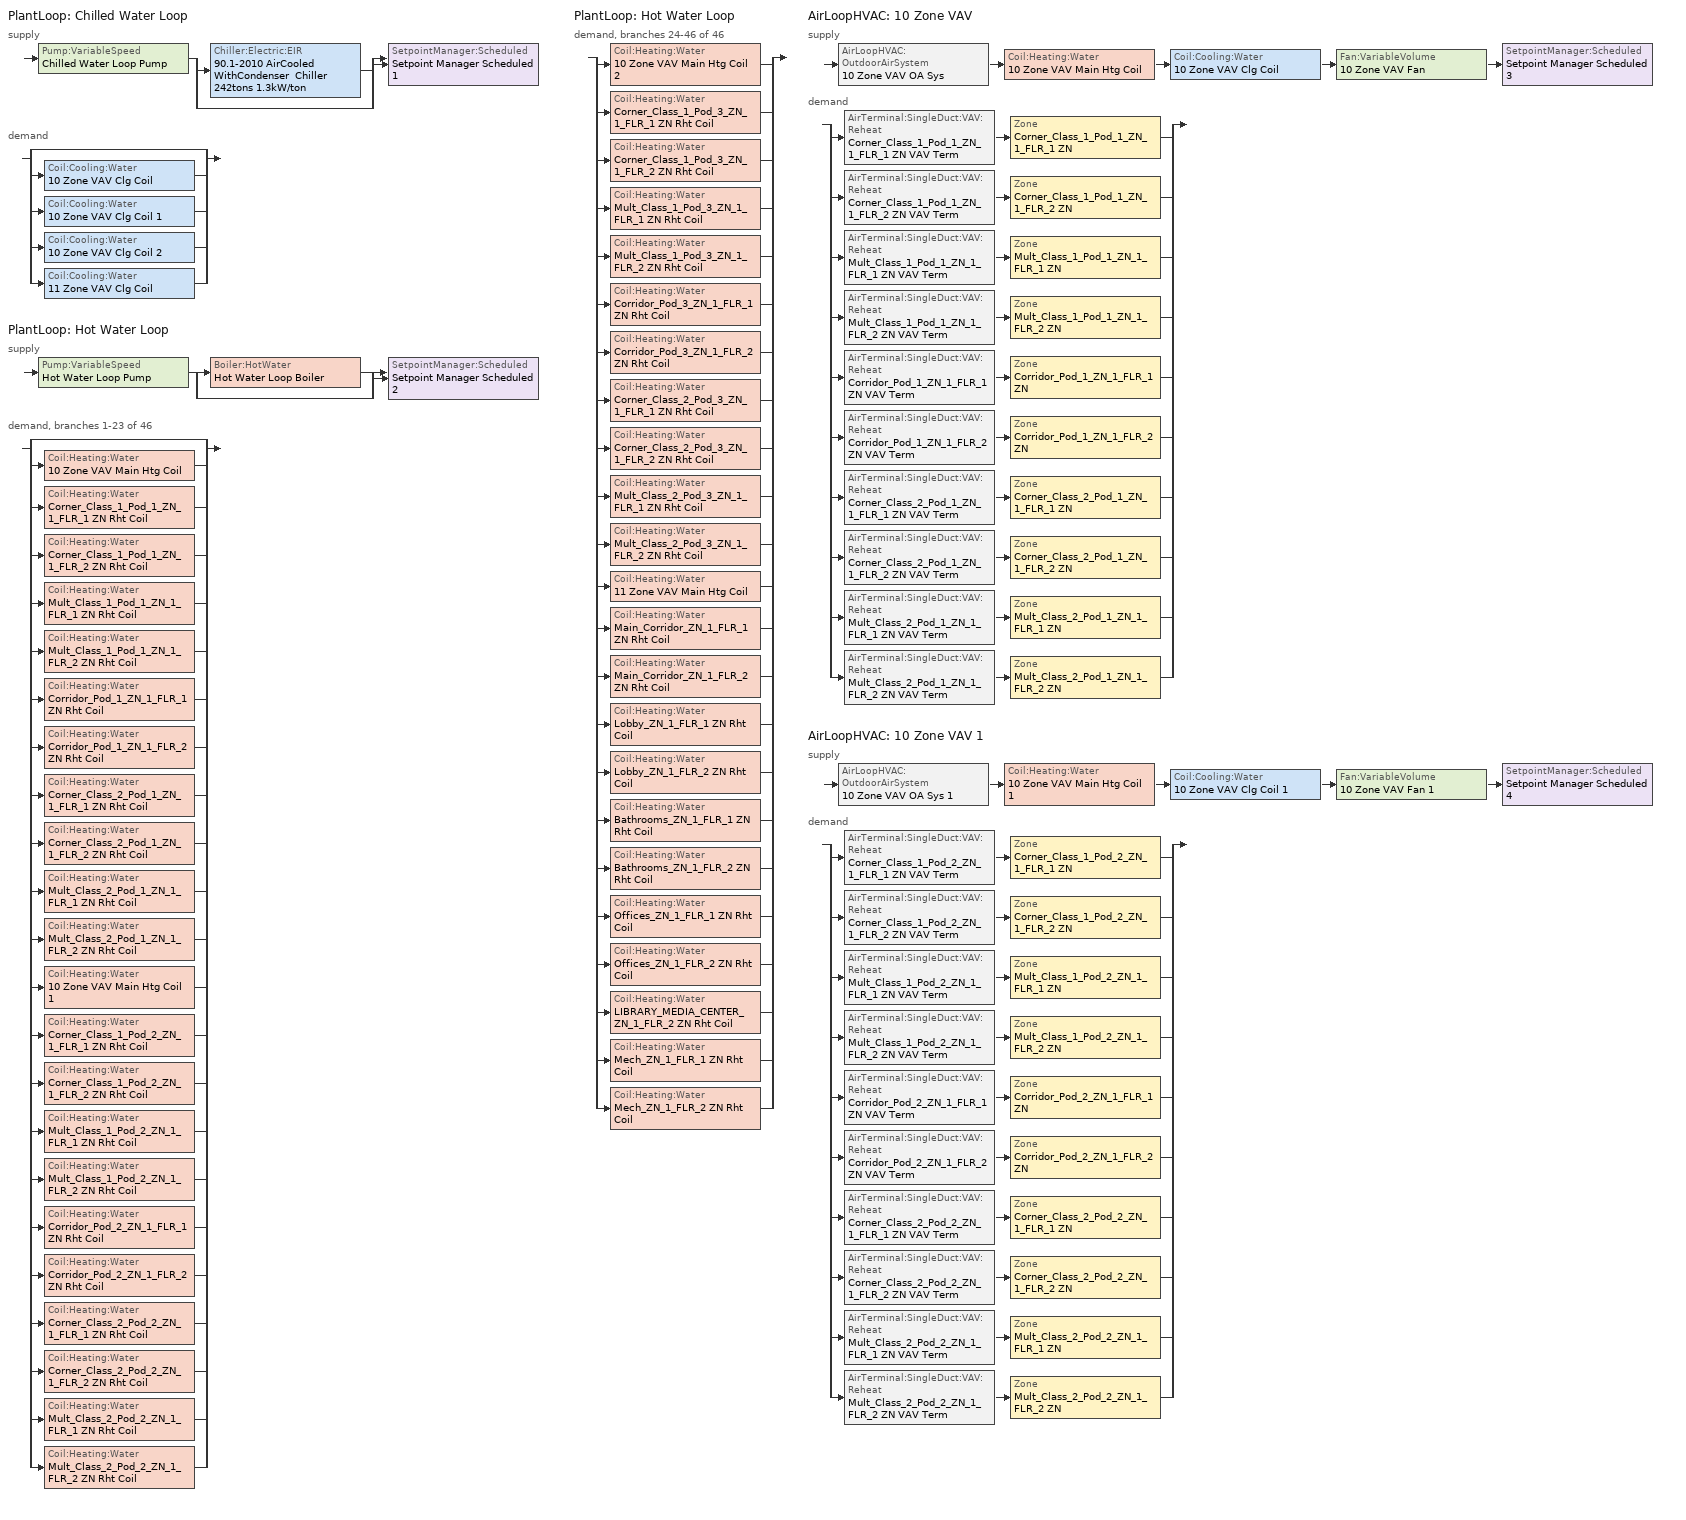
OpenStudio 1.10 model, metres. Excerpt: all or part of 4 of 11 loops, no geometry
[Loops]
PlantLoop 'Chilled Water Loop'
 supply: Pump:VariableSpeed 'Chilled Water Loop Pump' > split
  | Chiller:Electric:EIR '90.1-2010 AirCooled WithCondenser  Chiller 242tons 1.3kW/ton'
  | bypass
  join > SetpointManager:Scheduled 'Setpoint Manager Scheduled 1'
 demand: split
  | bypass
  | Coil:Cooling:Water '10 Zone VAV Clg Coil'
  | Coil:Cooling:Water '10 Zone VAV Clg Coil 1'
  | Coil:Cooling:Water '10 Zone VAV Clg Coil 2'
  | Coil:Cooling:Water '11 Zone VAV Clg Coil'
PlantLoop 'Hot Water Loop'
 supply: Pump:VariableSpeed 'Hot Water Loop Pump' > split
  | Boiler:HotWater 'Hot Water Loop Boiler'
  | bypass
  join > SetpointManager:Scheduled 'Setpoint Manager Scheduled 2'
 demand, branches 1-23 of 46: split
  | bypass
  | Coil:Heating:Water '10 Zone VAV Main Htg Coil'
  | Coil:Heating:Water 'Corner_Class_1_Pod_1_ZN_1_FLR_1 ZN Rht Coil'
  | Coil:Heating:Water 'Corner_Class_1_Pod_1_ZN_1_FLR_2 ZN Rht Coil'
  | Coil:Heating:Water 'Mult_Class_1_Pod_1_ZN_1_FLR_1 ZN Rht Coil'
  | Coil:Heating:Water 'Mult_Class_1_Pod_1_ZN_1_FLR_2 ZN Rht Coil'
  | Coil:Heating:Water 'Corridor_Pod_1_ZN_1_FLR_1 ZN Rht Coil'
  | Coil:Heating:Water 'Corridor_Pod_1_ZN_1_FLR_2 ZN Rht Coil'
  | Coil:Heating:Water 'Corner_Class_2_Pod_1_ZN_1_FLR_1 ZN Rht Coil'
  | Coil:Heating:Water 'Corner_Class_2_Pod_1_ZN_1_FLR_2 ZN Rht Coil'
  | Coil:Heating:Water 'Mult_Class_2_Pod_1_ZN_1_FLR_1 ZN Rht Coil'
  | Coil:Heating:Water 'Mult_Class_2_Pod_1_ZN_1_FLR_2 ZN Rht Coil'
  | Coil:Heating:Water '10 Zone VAV Main Htg Coil 1'
  | Coil:Heating:Water 'Corner_Class_1_Pod_2_ZN_1_FLR_1 ZN Rht Coil'
  | Coil:Heating:Water 'Corner_Class_1_Pod_2_ZN_1_FLR_2 ZN Rht Coil'
  | Coil:Heating:Water 'Mult_Class_1_Pod_2_ZN_1_FLR_1 ZN Rht Coil'
  | Coil:Heating:Water 'Mult_Class_1_Pod_2_ZN_1_FLR_2 ZN Rht Coil'
  | Coil:Heating:Water 'Corridor_Pod_2_ZN_1_FLR_1 ZN Rht Coil'
  | Coil:Heating:Water 'Corridor_Pod_2_ZN_1_FLR_2 ZN Rht Coil'
  | Coil:Heating:Water 'Corner_Class_2_Pod_2_ZN_1_FLR_1 ZN Rht Coil'
  | Coil:Heating:Water 'Corner_Class_2_Pod_2_ZN_1_FLR_2 ZN Rht Coil'
  | Coil:Heating:Water 'Mult_Class_2_Pod_2_ZN_1_FLR_1 ZN Rht Coil'
  | Coil:Heating:Water 'Mult_Class_2_Pod_2_ZN_1_FLR_2 ZN Rht Coil'
PlantLoop 'Hot Water Loop'
 demand, branches 24-46 of 46: split
  | Coil:Heating:Water '10 Zone VAV Main Htg Coil 2'
  | Coil:Heating:Water 'Corner_Class_1_Pod_3_ZN_1_FLR_1 ZN Rht Coil'
  | Coil:Heating:Water 'Corner_Class_1_Pod_3_ZN_1_FLR_2 ZN Rht Coil'
  | Coil:Heating:Water 'Mult_Class_1_Pod_3_ZN_1_FLR_1 ZN Rht Coil'
  | Coil:Heating:Water 'Mult_Class_1_Pod_3_ZN_1_FLR_2 ZN Rht Coil'
  | Coil:Heating:Water 'Corridor_Pod_3_ZN_1_FLR_1 ZN Rht Coil'
  | Coil:Heating:Water 'Corridor_Pod_3_ZN_1_FLR_2 ZN Rht Coil'
  | Coil:Heating:Water 'Corner_Class_2_Pod_3_ZN_1_FLR_1 ZN Rht Coil'
  | Coil:Heating:Water 'Corner_Class_2_Pod_3_ZN_1_FLR_2 ZN Rht Coil'
  | Coil:Heating:Water 'Mult_Class_2_Pod_3_ZN_1_FLR_1 ZN Rht Coil'
  | Coil:Heating:Water 'Mult_Class_2_Pod_3_ZN_1_FLR_2 ZN Rht Coil'
  | Coil:Heating:Water '11 Zone VAV Main Htg Coil'
  | Coil:Heating:Water 'Main_Corridor_ZN_1_FLR_1 ZN Rht Coil'
  | Coil:Heating:Water 'Main_Corridor_ZN_1_FLR_2 ZN Rht Coil'
  | Coil:Heating:Water 'Lobby_ZN_1_FLR_1 ZN Rht Coil'
  | Coil:Heating:Water 'Lobby_ZN_1_FLR_2 ZN Rht Coil'
  | Coil:Heating:Water 'Bathrooms_ZN_1_FLR_1 ZN Rht Coil'
  | Coil:Heating:Water 'Bathrooms_ZN_1_FLR_2 ZN Rht Coil'
  | Coil:Heating:Water 'Offices_ZN_1_FLR_1 ZN Rht Coil'
  | Coil:Heating:Water 'Offices_ZN_1_FLR_2 ZN Rht Coil'
  | Coil:Heating:Water 'LIBRARY_MEDIA_CENTER_ZN_1_FLR_2 ZN Rht Coil'
  | Coil:Heating:Water 'Mech_ZN_1_FLR_1 ZN Rht Coil'
  | Coil:Heating:Water 'Mech_ZN_1_FLR_2 ZN Rht Coil'
AirLoopHVAC '10 Zone VAV'
 supply: AirLoopHVAC:OutdoorAirSystem '10 Zone VAV OA Sys' > Coil:Heating:Water '10 Zone VAV Main Htg Coil' > Coil:Cooling:Water '10 Zone VAV Clg Coil' > Fan:VariableVolume '10 Zone VAV Fan' > SetpointManager:Scheduled 'Setpoint Manager Scheduled 3'
 demand: split
  | AirTerminal:SingleDuct:VAV:Reheat 'Corner_Class_1_Pod_1_ZN_1_FLR_1 ZN VAV Term' > Zone 'Corner_Class_1_Pod_1_ZN_1_FLR_1 ZN'
  | AirTerminal:SingleDuct:VAV:Reheat 'Corner_Class_1_Pod_1_ZN_1_FLR_2 ZN VAV Term' > Zone 'Corner_Class_1_Pod_1_ZN_1_FLR_2 ZN'
  | AirTerminal:SingleDuct:VAV:Reheat 'Mult_Class_1_Pod_1_ZN_1_FLR_1 ZN VAV Term' > Zone 'Mult_Class_1_Pod_1_ZN_1_FLR_1 ZN'
  | AirTerminal:SingleDuct:VAV:Reheat 'Mult_Class_1_Pod_1_ZN_1_FLR_2 ZN VAV Term' > Zone 'Mult_Class_1_Pod_1_ZN_1_FLR_2 ZN'
  | AirTerminal:SingleDuct:VAV:Reheat 'Corridor_Pod_1_ZN_1_FLR_1 ZN VAV Term' > Zone 'Corridor_Pod_1_ZN_1_FLR_1 ZN'
  | AirTerminal:SingleDuct:VAV:Reheat 'Corridor_Pod_1_ZN_1_FLR_2 ZN VAV Term' > Zone 'Corridor_Pod_1_ZN_1_FLR_2 ZN'
  | AirTerminal:SingleDuct:VAV:Reheat 'Corner_Class_2_Pod_1_ZN_1_FLR_1 ZN VAV Term' > Zone 'Corner_Class_2_Pod_1_ZN_1_FLR_1 ZN'
  | AirTerminal:SingleDuct:VAV:Reheat 'Corner_Class_2_Pod_1_ZN_1_FLR_2 ZN VAV Term' > Zone 'Corner_Class_2_Pod_1_ZN_1_FLR_2 ZN'
  | AirTerminal:SingleDuct:VAV:Reheat 'Mult_Class_2_Pod_1_ZN_1_FLR_1 ZN VAV Term' > Zone 'Mult_Class_2_Pod_1_ZN_1_FLR_1 ZN'
  | AirTerminal:SingleDuct:VAV:Reheat 'Mult_Class_2_Pod_1_ZN_1_FLR_2 ZN VAV Term' > Zone 'Mult_Class_2_Pod_1_ZN_1_FLR_2 ZN'
AirLoopHVAC '10 Zone VAV 1'
 supply: AirLoopHVAC:OutdoorAirSystem '10 Zone VAV OA Sys 1' > Coil:Heating:Water '10 Zone VAV Main Htg Coil 1' > Coil:Cooling:Water '10 Zone VAV Clg Coil 1' > Fan:VariableVolume '10 Zone VAV Fan 1' > SetpointManager:Scheduled 'Setpoint Manager Scheduled 4'
 demand: split
  | AirTerminal:SingleDuct:VAV:Reheat 'Corner_Class_1_Pod_2_ZN_1_FLR_1 ZN VAV Term' > Zone 'Corner_Class_1_Pod_2_ZN_1_FLR_1 ZN'
  | AirTerminal:SingleDuct:VAV:Reheat 'Corner_Class_1_Pod_2_ZN_1_FLR_2 ZN VAV Term' > Zone 'Corner_Class_1_Pod_2_ZN_1_FLR_2 ZN'
  | AirTerminal:SingleDuct:VAV:Reheat 'Mult_Class_1_Pod_2_ZN_1_FLR_1 ZN VAV Term' > Zone 'Mult_Class_1_Pod_2_ZN_1_FLR_1 ZN'
  | AirTerminal:SingleDuct:VAV:Reheat 'Mult_Class_1_Pod_2_ZN_1_FLR_2 ZN VAV Term' > Zone 'Mult_Class_1_Pod_2_ZN_1_FLR_2 ZN'
  | AirTerminal:SingleDuct:VAV:Reheat 'Corridor_Pod_2_ZN_1_FLR_1 ZN VAV Term' > Zone 'Corridor_Pod_2_ZN_1_FLR_1 ZN'
  | AirTerminal:SingleDuct:VAV:Reheat 'Corridor_Pod_2_ZN_1_FLR_2 ZN VAV Term' > Zone 'Corridor_Pod_2_ZN_1_FLR_2 ZN'
  | AirTerminal:SingleDuct:VAV:Reheat 'Corner_Class_2_Pod_2_ZN_1_FLR_1 ZN VAV Term' > Zone 'Corner_Class_2_Pod_2_ZN_1_FLR_1 ZN'
  | AirTerminal:SingleDuct:VAV:Reheat 'Corner_Class_2_Pod_2_ZN_1_FLR_2 ZN VAV Term' > Zone 'Corner_Class_2_Pod_2_ZN_1_FLR_2 ZN'
  | AirTerminal:SingleDuct:VAV:Reheat 'Mult_Class_2_Pod_2_ZN_1_FLR_1 ZN VAV Term' > Zone 'Mult_Class_2_Pod_2_ZN_1_FLR_1 ZN'
  | AirTerminal:SingleDuct:VAV:Reheat 'Mult_Class_2_Pod_2_ZN_1_FLR_2 ZN VAV Term' > Zone 'Mult_Class_2_Pod_2_ZN_1_FLR_2 ZN'
[Sizing:Zone] Zone Cooling Design Supply Air Temperature Input Method=SupplyAirTemperature; Zone Cooling Design Supply Air Temperature {C}=14; Zone Cooling Design Supply Air Temperature Difference {deltaC}=11.11; Zone Heating Design Supply Air Temperature Input Method=SupplyAirTemperature; Zone Heating Design Supply Air Temperature {C}=40; Zone Heating Design Supply Air Temperature Difference {deltaC}=11.11; Zone Cooling Design Supply Air Humidity Ratio {kg-H2O/kg-air}=0.0085; Zone Heating Design Supply Air Humidity Ratio {kg-H2O/kg-air}=0.008; Cooling Design Air Flow Method=DesignDay; Heating Design Air Flow Method=DesignDay; Account for Dedicated Outdoor Air System=No; Dedicated Outdoor Air System Control Strategy=NeutralSupplyAir; Dedicated Outdoor Air Low Setpoint Temperature for Design {C}=Autosize; Dedicated Outdoor Air High Setpoint Temperature for Design {C}=Autosize
Mult_Class_2_Pod_2_ZN_1_FLR_2 ZN; Corridor_Pod_1_ZN_1_FLR_1 ZN; Corner_Class_2_Pod_1_ZN_1_FLR_1 ZN; Mult_Class_2_Pod_1_ZN_1_FLR_2 ZN; Corner_Class_1_Pod_1_ZN_1_FLR_1 ZN; Corner_Class_2_Pod_1_ZN_1_FLR_2 ZN; Corner_Class_1_Pod_2_ZN_1_FLR_2 ZN; Mult_Class_1_Pod_1_ZN_1_FLR_2 ZN; Corner_Class_2_Pod_2_ZN_1_FLR_2 ZN; Mult_Class_2_Pod_2_ZN_1_FLR_1 ZN; Corridor_Pod_1_ZN_1_FLR_2 ZN; Corridor_Pod_2_ZN_1_FLR_1 ZN; Mult_Class_1_Pod_1_ZN_1_FLR_1 ZN; Mult_Class_1_Pod_2_ZN_1_FLR_2 ZN; Corridor_Pod_2_ZN_1_FLR_2 ZN; Mult_Class_1_Pod_2_ZN_1_FLR_1 ZN; Mult_Class_2_Pod_1_ZN_1_FLR_1 ZN; Corner_Class_1_Pod_1_ZN_1_FLR_2 ZN; Corner_Class_1_Pod_2_ZN_1_FLR_1 ZN; Corner_Class_2_Pod_2_ZN_1_FLR_1 ZN
[Zone equipment]
Mult_Class_2_Pod_2_ZN_1_FLR_2 ZN: Mult_Class_2_Pod_2_ZN_1_FLR_2 ZN VAV Term
Corridor_Pod_1_ZN_1_FLR_1 ZN: Corridor_Pod_1_ZN_1_FLR_1 ZN VAV Term
Corner_Class_2_Pod_1_ZN_1_FLR_1 ZN: Corner_Class_2_Pod_1_ZN_1_FLR_1 ZN VAV Term
Mult_Class_2_Pod_1_ZN_1_FLR_2 ZN: Mult_Class_2_Pod_1_ZN_1_FLR_2 ZN VAV Term
Corner_Class_1_Pod_1_ZN_1_FLR_1 ZN: Corner_Class_1_Pod_1_ZN_1_FLR_1 ZN VAV Term
Corner_Class_2_Pod_1_ZN_1_FLR_2 ZN: Corner_Class_2_Pod_1_ZN_1_FLR_2 ZN VAV Term
Corner_Class_1_Pod_2_ZN_1_FLR_2 ZN: Corner_Class_1_Pod_2_ZN_1_FLR_2 ZN VAV Term
Mult_Class_1_Pod_1_ZN_1_FLR_2 ZN: Mult_Class_1_Pod_1_ZN_1_FLR_2 ZN VAV Term
Corner_Class_2_Pod_2_ZN_1_FLR_2 ZN: Corner_Class_2_Pod_2_ZN_1_FLR_2 ZN VAV Term
Mult_Class_2_Pod_2_ZN_1_FLR_1 ZN: Mult_Class_2_Pod_2_ZN_1_FLR_1 ZN VAV Term
Corridor_Pod_1_ZN_1_FLR_2 ZN: Corridor_Pod_1_ZN_1_FLR_2 ZN VAV Term
Corridor_Pod_2_ZN_1_FLR_1 ZN: Corridor_Pod_2_ZN_1_FLR_1 ZN VAV Term
Mult_Class_1_Pod_1_ZN_1_FLR_1 ZN: Mult_Class_1_Pod_1_ZN_1_FLR_1 ZN VAV Term
Mult_Class_1_Pod_2_ZN_1_FLR_2 ZN: Mult_Class_1_Pod_2_ZN_1_FLR_2 ZN VAV Term
Corridor_Pod_2_ZN_1_FLR_2 ZN: Corridor_Pod_2_ZN_1_FLR_2 ZN VAV Term
Mult_Class_1_Pod_2_ZN_1_FLR_1 ZN: Mult_Class_1_Pod_2_ZN_1_FLR_1 ZN VAV Term
Mult_Class_2_Pod_1_ZN_1_FLR_1 ZN: Mult_Class_2_Pod_1_ZN_1_FLR_1 ZN VAV Term
Corner_Class_1_Pod_1_ZN_1_FLR_2 ZN: Corner_Class_1_Pod_1_ZN_1_FLR_2 ZN VAV Term
Corner_Class_1_Pod_2_ZN_1_FLR_1 ZN: Corner_Class_1_Pod_2_ZN_1_FLR_1 ZN VAV Term
Corner_Class_2_Pod_2_ZN_1_FLR_1 ZN: Corner_Class_2_Pod_2_ZN_1_FLR_1 ZN VAV Term
[PlantLoop] Load Distribution Scheme=Optimal
Name | Maximum Loop Flow Rate {m3/s} | Plant Loop Volume {m3} | Fluid Type
Chilled Water Loop | 0.0304147 | 22.811
Hot Water Loop | 0.018821 | 14.1158 | Water
[Sizing:Plant] Sizing Option=NonCoincident; Zone Timesteps in Averaging Window=1; Coincident Sizing Factor Mode=None
Name | Loop Type | Design Loop Exit Temperature {C} | Loop Design Temperature Difference {deltaC}
Chilled Water Loop | Cooling | 6.66667 | 6.66667
Hot Water Loop | Heating | 82.2222 | 11.1111
[SetpointManager:Scheduled] Control Variable=Temperature
Name | Schedule
Setpoint Manager Scheduled 1 | Chilled Water Loop Temp - 44F
Setpoint Manager Scheduled 2 | Hot Water Loop Temp - 180F
Setpoint Manager Scheduled 3 | Supply Air Temp - 55F
Setpoint Manager Scheduled 4 | Supply Air Temp - 55F 1
[Pump:VariableSpeed] Rated Pump Head {Pa}=179344; Motor Efficiency=0.9; Fraction of Motor Inefficiencies to Fluid Stream=0; Coefficient 1 of the Part Load Performance Curve=0; Coefficient 2 of the Part Load Performance Curve=1; Coefficient 3 of the Part Load Performance Curve=0; Coefficient 4 of the Part Load Performance Curve=0; Pump Control Type=Intermittent
Name | Rated Flow Rate {m3/s} | Rated Power Consumption {W}
Chilled Water Loop Pump | 0.0304147 | 7770.22
Hot Water Loop Pump | 0.018821 | 4808.32
[Chiller:Electric:EIR]
90.1-2010 AirCooled WithCondenser  Chiller 242tons 1.3kW/ton: Reference Capacity {W}=851105; Reference COP {W/W}=2.8; Reference Leaving Chilled Water Temperature {C}=6.66667; Reference Entering Condenser Fluid Temperature {C}=35; Reference Chilled Water Flow Rate {m3/s}=0.0304147; Cooling Capacity Function of Temperature Curve=AirCooled_Chiller_2010_PathA_CAPFT; Electric Input to Cooling Output Ratio Function of Temperature Curve=AirCooled_Chiller_2010_PathA_EIRFT; Electric Input to Cooling Output Ratio Function of Part Load Ratio Curve=AirCooled_Chiller_AllCapacities_2004_2010_EIRFPLR 1; Minimum Part Load Ratio=0.15; Maximum Part Load Ratio=1; Optimum Part Load Ratio=0.8; Minimum Unloading Ratio=0.15; Condenser Type=AirCooled; Leaving Chilled Water Lower Temperature Limit {C}=2.22222; Chiller Flow Mode=LeavingSetpointModulated; Design Heat Recovery Water Flow Rate {m3/s}=0; Sizing Factor=1; Basin Heater Capacity {W/K}=0; Basin Heater Setpoint Temperature {C}=10
[Boiler:HotWater]
Hot Water Loop Boiler: Fuel Type=NaturalGas; Nominal Capacity {W}=878504; Nominal Thermal Efficiency=0.78; Design Water Outlet Temperature {C}=82.2222; Design Water Flow Rate {m3/s}=0.018821; Water Outlet Upper Temperature Limit {C}=99; Boiler Flow Mode=LeavingSetpointModulated; Parasitic Electric Load {W}=0; Sizing Factor=1
[AirLoopHVAC]
Name | Availability Schedule | Design Supply Air Flow Rate {m3/s}
10 Zone VAV | HVAC Operation Schedule | 12.5466
10 Zone VAV 1 | HVAC Operation Schedule 1 | 12.4757
[Sizing:System] Type of Load to Size On=Sensible; Minimum System Air Flow Ratio=0.3; Preheat Design Temperature {C}=7; Preheat Design Humidity Ratio {kg-H2O/kg-Air}=0.008; Precool Design Temperature {C}=12.8; Precool Design Humidity Ratio {kg-H2O/kg-Air}=0.008; Central Cooling Design Supply Air Temperature {C}=12.8; Central Heating Design Supply Air Temperature {C}=16.7; Sizing Option=Coincident; 100% Outdoor Air in Cooling=No; 100% Outdoor Air in Heating=No; Central Cooling Design Supply Air Humidity Ratio {kg-H2O/kg-Air}=0.0085; Central Heating Design Supply Air Humidity Ratio {kg-H2O/kg-Air}=0.008; Cooling Design Air Flow Method=DesignDay; Cooling Design Air Flow Rate {m3/s}=0; Heating Design Air Flow Method=DesignDay; Heating Design Air Flow Rate {m3/s}=0; System Outdoor Air Method=VentilationRateProcedure; Zone Maximum Outdoor Air Fraction=1; Cooling Supply Air Flow Rate Per Floor Area {m3/s-m2}=0.00996765; Cooling Fraction of Autosized Cooling Supply Air Flow Rate=1; Cooling Supply Air Flow Rate Per Unit Cooling Capacity {m3/s-W}=3.94755e-05; Heating Supply Air Flow Rate Per Floor Area {m3/s-m2}=0.00996765; Heating Fraction of Autosized Heating Supply Air Flow Rate=1; Heating Fraction of Autosized Cooling Supply Air Flow Rate=1; Heating Supply Air Flow Rate Per Unit Heating Capacity {m3/s-W}=3.15882e-05; Cooling Design Capacity Method=CoolingDesignCapacity; Cooling Design Capacity {W}=Autosize; Cooling Design Capacity Per Floor Area {W/m2}=234.7; Fraction of Autosized Cooling Design Capacity=1; Heating Design Capacity Method=HeatingDesignCapacity; Heating Design Capacity {W}=Autosize; Heating Design Capacity Per Floor Area {W/m2}=157; Fraction of Autosized Heating Design Capacity=1; Central Cooling Capacity Control Method=OnOff
Name | Design Outdoor Air Flow Rate {m3/s}
10 Zone VAV | 12.5466
10 Zone VAV 1 | 12.4757
[Fan:VariableVolume] Availability Schedule=Always On Discrete; Fan Efficiency=0.61165; Pressure Rise {Pa}=1389.92; Fan Power Minimum Flow Rate Input Method=FixedFlowRate; Fan Power Minimum Flow Fraction=0; Fan Power Minimum Air Flow Rate {m3/s}=0; Motor Efficiency=0.941; Motor In Airstream Fraction=1; Fan Power Coefficient 1=0.0407599; Fan Power Coefficient 2=0.088045; Fan Power Coefficient 3=-0.0729261; Fan Power Coefficient 4=0.94374; Fan Power Coefficient 5=0
Name | Maximum Flow Rate {m3/s}
10 Zone VAV Fan | 12.5466
10 Zone VAV Fan 1 | 12.4757
[Coil:Cooling:Water] Availability Schedule=Always On Discrete; Design Inlet Water Temperature {C}=6.66667; Design Outlet Air Temperature {C}=12.8; Design Outlet Air Humidity Ratio {kg-H2O/kg-air}=0.0085
Name | Design Water Flow Rate {m3/s} | Design Air Flow Rate {m3/s} | Design Inlet Air Temperature {C} | Design Inlet Air Humidity Ratio {kg-H2O/kg-air}
10 Zone VAV Clg Coil | 0.00723564 | 12.5466 | 27.7612 | 0.00857178
10 Zone VAV Clg Coil 1 | 0.00720403 | 12.4757 | 27.7829 | 0.00857088
10 Zone VAV Clg Coil 2 | 0.00724175 | 12.5602 | 27.7571 | 0.00857195
11 Zone VAV Clg Coil | 0.00873327 | 16.5955 | 26.4165 | 0.00857982
[Controller:WaterCoil] Minimum Actuated Flow {m3/s}=0
Name | Water Coil | Action | Controller Convergence Tolerance {deltaC} | Maximum Actuated Flow {m3/s}
Controller Water Coil 1 | 10 Zone VAV Clg Coil | Reverse | 6.58118e-05 | 0.00723564
Controller Water Coil 2 | 10 Zone VAV Main Htg Coil | Normal | 0.00025595 | 0.00186048
Controller Water Coil 3 | Corner_Class_1_Pod_1_ZN_1_FLR_1 ZN Rht Coil | Normal
Controller Water Coil 4 | Corner_Class_1_Pod_1_ZN_1_FLR_2 ZN Rht Coil | Normal
Controller Water Coil 5 | Mult_Class_1_Pod_1_ZN_1_FLR_1 ZN Rht Coil | Normal
Controller Water Coil 6 | Mult_Class_1_Pod_1_ZN_1_FLR_2 ZN Rht Coil | Normal
Controller Water Coil 7 | Corridor_Pod_1_ZN_1_FLR_1 ZN Rht Coil | Normal
Controller Water Coil 8 | Corridor_Pod_1_ZN_1_FLR_2 ZN Rht Coil | Normal
Controller Water Coil 9 | Corner_Class_2_Pod_1_ZN_1_FLR_1 ZN Rht Coil | Normal
Controller Water Coil 10 | Corner_Class_2_Pod_1_ZN_1_FLR_2 ZN Rht Coil | Normal
Controller Water Coil 11 | Mult_Class_2_Pod_1_ZN_1_FLR_1 ZN Rht Coil | Normal
Controller Water Coil 12 | Mult_Class_2_Pod_1_ZN_1_FLR_2 ZN Rht Coil | Normal
Controller Water Coil 13 | 10 Zone VAV Clg Coil 1 | Reverse | 6.61006e-05 | 0.00720403
Controller Water Coil 14 | 10 Zone VAV Main Htg Coil 1 | Normal | 0.000257404 | 0.00184997
Controller Water Coil 15 | Corner_Class_1_Pod_2_ZN_1_FLR_1 ZN Rht Coil | Normal
Controller Water Coil 16 | Corner_Class_1_Pod_2_ZN_1_FLR_2 ZN Rht Coil | Normal
Controller Water Coil 17 | Mult_Class_1_Pod_2_ZN_1_FLR_1 ZN Rht Coil | Normal
Controller Water Coil 18 | Mult_Class_1_Pod_2_ZN_1_FLR_2 ZN Rht Coil | Normal
Controller Water Coil 19 | Corridor_Pod_2_ZN_1_FLR_1 ZN Rht Coil | Normal
Controller Water Coil 20 | Corridor_Pod_2_ZN_1_FLR_2 ZN Rht Coil | Normal
Controller Water Coil 21 | Corner_Class_2_Pod_2_ZN_1_FLR_1 ZN Rht Coil | Normal
Controller Water Coil 22 | Corner_Class_2_Pod_2_ZN_1_FLR_2 ZN Rht Coil | Normal
Controller Water Coil 23 | Mult_Class_2_Pod_2_ZN_1_FLR_1 ZN Rht Coil | Normal
Controller Water Coil 24 | Mult_Class_2_Pod_2_ZN_1_FLR_2 ZN Rht Coil | Normal
Controller Water Coil 25 | 10 Zone VAV Clg Coil 2 | Reverse | 6.57563e-05 | 0.00724175
Controller Water Coil 26 | 10 Zone VAV Main Htg Coil 2 | Normal | 0.000255672 | 0.00186251
Controller Water Coil 27 | Corner_Class_1_Pod_3_ZN_1_FLR_1 ZN Rht Coil | Normal
Controller Water Coil 28 | Corner_Class_1_Pod_3_ZN_1_FLR_2 ZN Rht Coil | Normal
Controller Water Coil 29 | Mult_Class_1_Pod_3_ZN_1_FLR_1 ZN Rht Coil | Normal
Controller Water Coil 30 | Mult_Class_1_Pod_3_ZN_1_FLR_2 ZN Rht Coil | Normal
Controller Water Coil 31 | Corridor_Pod_3_ZN_1_FLR_1 ZN Rht Coil | Normal
Controller Water Coil 32 | Corridor_Pod_3_ZN_1_FLR_2 ZN Rht Coil | Normal
Controller Water Coil 33 | Corner_Class_2_Pod_3_ZN_1_FLR_1 ZN Rht Coil | Normal
Controller Water Coil 34 | Corner_Class_2_Pod_3_ZN_1_FLR_2 ZN Rht Coil | Normal
Controller Water Coil 35 | Mult_Class_2_Pod_3_ZN_1_FLR_1 ZN Rht Coil | Normal
Controller Water Coil 36 | Mult_Class_2_Pod_3_ZN_1_FLR_2 ZN Rht Coil | Normal
Controller Water Coil 37 | 11 Zone VAV Clg Coil | Reverse | 5.4526e-05 | 0.00873327
Controller Water Coil 38 | 11 Zone VAV Main Htg Coil | Normal | 0.000193504 | 0.00246088
Controller Water Coil 39 | Main_Corridor_ZN_1_FLR_1 ZN Rht Coil | Normal
Controller Water Coil 40 | Main_Corridor_ZN_1_FLR_2 ZN Rht Coil | Normal
Controller Water Coil 41 | Lobby_ZN_1_FLR_1 ZN Rht Coil | Normal
Controller Water Coil 42 | Lobby_ZN_1_FLR_2 ZN Rht Coil | Normal
Controller Water Coil 43 | Bathrooms_ZN_1_FLR_1 ZN Rht Coil | Normal
Controller Water Coil 44 | Bathrooms_ZN_1_FLR_2 ZN Rht Coil | Normal
Controller Water Coil 45 | Offices_ZN_1_FLR_1 ZN Rht Coil | Normal
Controller Water Coil 46 | Offices_ZN_1_FLR_2 ZN Rht Coil | Normal
Controller Water Coil 47 | LIBRARY_MEDIA_CENTER_ZN_1_FLR_2 ZN Rht Coil | Normal
Controller Water Coil 48 | Mech_ZN_1_FLR_1 ZN Rht Coil | Normal
Controller Water Coil 49 | Mech_ZN_1_FLR_2 ZN Rht Coil | Normal
[Coil:Heating:Water] Availability Schedule=Always On Discrete; Rated Inlet Water Temperature {C}=82.2222; Rated Outlet Water Temperature {C}=71.1111
Name | U-Factor Times Area Value {W/K} | Maximum Water Flow Rate {m3/s} | Rated Capacity {W} | Rated Inlet Air Temperature {C} | Rated Outlet Air Temperature {C}
10 Zone VAV Main Htg Coil | 1260.3 | 0.00186048 | 86503.6 | 7 | 12.7778
Corner_Class_1_Pod_1_ZN_1_FLR_1 ZN Rht Coil | 82.0398 | 8.33635e-05 | 3876.01 | 12.7778 | 40
Corner_Class_1_Pod_1_ZN_1_FLR_2 ZN Rht Coil | 133.081 | 0.000131923 | 6133.79 | 12.7778 | 40
Mult_Class_1_Pod_1_ZN_1_FLR_1 ZN Rht Coil | 210.88 | 0.000222994 | 10368.1 | 12.7778 | 40
Mult_Class_1_Pod_1_ZN_1_FLR_2 ZN Rht Coil | 432.626 | 0.000428864 | 19940.1 | 12.7778 | 40
Corridor_Pod_1_ZN_1_FLR_1 ZN Rht Coil | 93.1365 | 9.21404e-05 | 4284.09 | 12.7778 | 40
Corridor_Pod_1_ZN_1_FLR_2 ZN Rht Coil | 380.671 | 0.000375461 | 17457.1 | 12.7778 | 40
Corner_Class_2_Pod_1_ZN_1_FLR_1 ZN Rht Coil | 80.3721 | 8.14226e-05 | 3785.77 | 12.7778 | 40
Corner_Class_2_Pod_1_ZN_1_FLR_2 ZN Rht Coil | 132.53 | 0.000131376 | 6108.37 | 12.7778 | 40
Mult_Class_2_Pod_1_ZN_1_FLR_1 ZN Rht Coil | 200.65 | 0.000211938 | 9854.1 | 12.7778 | 40
Mult_Class_2_Pod_1_ZN_1_FLR_2 ZN Rht Coil | 432.09 | 0.000428332 | 19915.4 | 12.7778 | 40
10 Zone VAV Main Htg Coil 1 | 1253.18 | 0.00184997 | 86015 | 7 | 12.7778
Corner_Class_1_Pod_2_ZN_1_FLR_1 ZN Rht Coil | 81.2643 | 8.25224e-05 | 3836.9 | 12.7778 | 40
Corner_Class_1_Pod_2_ZN_1_FLR_2 ZN Rht Coil | 132.851 | 0.000131694 | 6123.16 | 12.7778 | 40
Mult_Class_1_Pod_2_ZN_1_FLR_1 ZN Rht Coil | 205.694 | 0.000217519 | 10113.6 | 12.7778 | 40
Mult_Class_1_Pod_2_ZN_1_FLR_2 ZN Rht Coil | 433.664 | 0.000429893 | 19988 | 12.7778 | 40
Corridor_Pod_2_ZN_1_FLR_1 ZN Rht Coil | 93.4987 | 9.24983e-05 | 4300.73 | 12.7778 | 40
Corridor_Pod_2_ZN_1_FLR_2 ZN Rht Coil | 383.658 | 0.000378399 | 17593.8 | 12.7778 | 40
Corner_Class_2_Pod_2_ZN_1_FLR_1 ZN Rht Coil | 80.4061 | 8.14536e-05 | 3787.21 | 12.7778 | 40
Corner_Class_2_Pod_2_ZN_1_FLR_2 ZN Rht Coil | 132.614 | 0.00013146 | 6112.25 | 12.7778 | 40
Mult_Class_2_Pod_2_ZN_1_FLR_1 ZN Rht Coil | 200.782 | 0.000212061 | 9859.84 | 12.7778 | 40
Mult_Class_2_Pod_2_ZN_1_FLR_2 ZN Rht Coil | 432.539 | 0.000428778 | 19936.1 | 12.7778 | 40
10 Zone VAV Main Htg Coil 2 | 1261.67 | 0.00186251 | 86597.8 | 7 | 12.7778
Corner_Class_1_Pod_3_ZN_1_FLR_1 ZN Rht Coil | 81.3186 | 8.25726e-05 | 3839.23 | 12.7778 | 40
Corner_Class_1_Pod_3_ZN_1_FLR_2 ZN Rht Coil | 132.925 | 0.000131768 | 6126.6 | 12.7778 | 40
Mult_Class_1_Pod_3_ZN_1_FLR_1 ZN Rht Coil | 205.913 | 0.000217728 | 10123.3 | 12.7778 | 40
Mult_Class_1_Pod_3_ZN_1_FLR_2 ZN Rht Coil | 434.07 | 0.000430295 | 20006.7 | 12.7778 | 40
Corridor_Pod_3_ZN_1_FLR_1 ZN Rht Coil | 95.2058 | 9.41844e-05 | 4379.13 | 12.7778 | 40
Corridor_Pod_3_ZN_1_FLR_2 ZN Rht Coil | 385.399 | 0.000380111 | 17673.4 | 12.7778 | 40
Corner_Class_2_Pod_3_ZN_1_FLR_1 ZN Rht Coil | 81.1998 | 8.23091e-05 | 3826.98 | 12.7778 | 40
Corner_Class_2_Pod_3_ZN_1_FLR_2 ZN Rht Coil | 132.882 | 0.000131725 | 6124.57 | 12.7778 | 40
Mult_Class_2_Pod_3_ZN_1_FLR_1 ZN Rht Coil | 208.031 | 0.000219411 | 10201.6 | 12.7778 | 40
Mult_Class_2_Pod_3_ZN_1_FLR_2 ZN Rht Coil | 436.027 | 0.000432235 | 20096.9 | 12.7778 | 40
11 Zone VAV Main Htg Coil | 1667.01 | 0.00246088 | 114419 | 7 | 12.7778
Main_Corridor_ZN_1_FLR_1 ZN Rht Coil | 407.837 | 0.000402894 | 18732.7 | 12.7778 | 40
Main_Corridor_ZN_1_FLR_2 ZN Rht Coil | 1523.27 | 0.00149944 | 69716.9 | 12.7778 | 40
Lobby_ZN_1_FLR_1 ZN Rht Coil | 70.9611 | 7.03405e-05 | 3270.5 | 12.7778 | 40
Lobby_ZN_1_FLR_2 ZN Rht Coil | 166.725 | 0.000165276 | 7684.53 | 12.7778 | 40
Bathrooms_ZN_1_FLR_1 ZN Rht Coil | 165.114 | 0.000162838 | 7571.21 | 12.7778 | 40
Bathrooms_ZN_1_FLR_2 ZN Rht Coil | 364.431 | 0.000359258 | 16703.8 | 12.7778 | 40
Offices_ZN_1_FLR_1 ZN Rht Coil | 196.69 | 0.000204655 | 9515.5 | 12.7778 | 40
Offices_ZN_1_FLR_2 ZN Rht Coil | 430.772 | 0.000427009 | 19853.9 | 12.7778 | 40
LIBRARY_MEDIA_CENTER_ZN_1_FLR_2 ZN Rht Coil | 547.755 | 0.00056461 | 26251.7 | 12.7778 | 40
Mech_ZN_1_FLR_1 ZN Rht Coil | 35.5602 | 3.88659e-05 | 1807.08 | 12.7778 | 40
Mech_ZN_1_FLR_2 ZN Rht Coil | 319.942 | 0.000315568 | 14672.4 | 12.7778 | 40
[Controller:OutdoorAir] Economizer Control Type=NoEconomizer; Economizer Control Action Type=ModulateFlow; Economizer Maximum Limit Dry-Bulb Temperature {C}=28; Economizer Maximum Limit Enthalpy {J/kg}=64000; Economizer Minimum Limit Dry-Bulb Temperature {C}=-100; Lockout Type=NoLockout; Minimum Limit Type=FixedMinimum; High Humidity Control=No; Heat Recovery Bypass Control Type=BypassWhenOAFlowGreaterThanMinimum
Name | Minimum Outdoor Air Flow Rate {m3/s} | Maximum Outdoor Air Flow Rate {m3/s} | Minimum Outdoor Air Schedule | Controller Mechanical Ventilation
Controller Outdoor Air 1 | 12.5466 | 12.5466 | Motorized OA Damper Schedule | Controller Mechanical Ventilation 1
Controller Outdoor Air 2 | 12.4757 | 12.4757 | Motorized OA Damper Schedule 1 | Controller Mechanical Ventilation 2
[Controller:MechanicalVentilation] Availability Schedule=Always On Discrete; System Outdoor Air Method=ZoneSum
Controller Mechanical Ventilation 1; Controller Mechanical Ventilation 2
[AirLoopHVAC:OutdoorAirSystem]
Name | Controller
10 Zone VAV OA Sys | Controller Outdoor Air 1
10 Zone VAV OA Sys 1 | Controller Outdoor Air 2
[AirTerminal:SingleDuct:VAV:Reheat] Availability Schedule=Always On Discrete; Zone Minimum Air Flow Input Method=Constant; Constant Minimum Air Flow Fraction=0.3; Fixed Minimum Air Flow Rate {m3/s}=0; Minimum Hot Water or Steam Flow Rate {m3/s}=0; Convergence Tolerance=0.001; Damper Heating Action=Normal; Maximum Reheat Air Temperature {C}=35; Control For Outdoor Air=No
Name | Maximum Air Flow Rate {m3/s} | Reheat Coil | Maximum Hot Water or Steam Flow Rate {m3/s} | Maximum Flow per Zone Floor Area During Reheat {m3/s-m2} | Maximum Flow Fraction During Reheat
Corner_Class_1_Pod_1_ZN_1_FLR_1 ZN VAV Term | 0.568187 | Corner_Class_1_Pod_1_ZN_1_FLR_1 ZN Rht Coil | 8.33635e-05 | 0.002032 | 0.354052
Corner_Class_1_Pod_1_ZN_1_FLR_2 ZN VAV Term | 0.724506 | Corner_Class_1_Pod_1_ZN_1_FLR_2 ZN Rht Coil | 0.000131923 | 0.00219547 | 0.3
Mult_Class_1_Pod_1_ZN_1_FLR_1 ZN VAV Term | 1.88332 | Mult_Class_1_Pod_1_ZN_1_FLR_1 ZN Rht Coil | 0.000222994 | 0.002032 | 0.514656
Mult_Class_1_Pod_1_ZN_1_FLR_2 ZN VAV Term | 2.51229 | Mult_Class_1_Pod_1_ZN_1_FLR_2 ZN Rht Coil | 0.000428864 | 0.002032 | 0.385809
Corridor_Pod_1_ZN_1_FLR_1 ZN VAV Term | 0.500367 | Corridor_Pod_1_ZN_1_FLR_1 ZN Rht Coil | 9.21404e-05 | 0.00156365 | 1
Corridor_Pod_1_ZN_1_FLR_2 ZN VAV Term | 0.899461 | Corridor_Pod_1_ZN_1_FLR_2 ZN Rht Coil | 0.000375461 | 0.002032 | 0.722922
Corner_Class_2_Pod_1_ZN_1_FLR_1 ZN VAV Term | 0.547475 | Corner_Class_2_Pod_1_ZN_1_FLR_1 ZN Rht Coil | 8.14226e-05 | 0.002032 | 0.367447
Corner_Class_2_Pod_1_ZN_1_FLR_2 ZN VAV Term | 0.708309 | Corner_Class_2_Pod_1_ZN_1_FLR_2 ZN Rht Coil | 0.000131376 | 0.00214639 | 0.3
Mult_Class_2_Pod_1_ZN_1_FLR_1 ZN VAV Term | 1.77723 | Mult_Class_2_Pod_1_ZN_1_FLR_1 ZN Rht Coil | 0.000211938 | 0.002032 | 0.54538
Mult_Class_2_Pod_1_ZN_1_FLR_2 ZN VAV Term | 2.43111 | Mult_Class_2_Pod_1_ZN_1_FLR_2 ZN Rht Coil | 0.000428332 | 0.002032 | 0.398692
Corner_Class_1_Pod_2_ZN_1_FLR_1 ZN VAV Term | 0.560817 | Corner_Class_1_Pod_2_ZN_1_FLR_1 ZN Rht Coil | 8.25224e-05 | 0.002032 | 0.358705
Corner_Class_1_Pod_2_ZN_1_FLR_2 ZN VAV Term | 0.721682 | Corner_Class_1_Pod_2_ZN_1_FLR_2 ZN Rht Coil | 0.000131694 | 0.00218691 | 0.3
Mult_Class_1_Pod_2_ZN_1_FLR_1 ZN VAV Term | 1.8376 | Mult_Class_1_Pod_2_ZN_1_FLR_1 ZN Rht Coil | 0.000217519 | 0.002032 | 0.527463
Mult_Class_1_Pod_2_ZN_1_FLR_2 ZN VAV Term | 2.49285 | Mult_Class_1_Pod_2_ZN_1_FLR_2 ZN Rht Coil | 0.000429893 | 0.002032 | 0.388817
Corridor_Pod_2_ZN_1_FLR_1 ZN VAV Term | 0.498652 | Corridor_Pod_2_ZN_1_FLR_1 ZN Rht Coil | 9.24983e-05 | 0.00155829 | 1
Corridor_Pod_2_ZN_1_FLR_2 ZN VAV Term | 0.89983 | Corridor_Pod_2_ZN_1_FLR_2 ZN Rht Coil | 0.000378399 | 0.002032 | 0.722626
Corner_Class_2_Pod_2_ZN_1_FLR_1 ZN VAV Term | 0.547581 | Corner_Class_2_Pod_2_ZN_1_FLR_1 ZN Rht Coil | 8.14536e-05 | 0.002032 | 0.367376
Corner_Class_2_Pod_2_ZN_1_FLR_2 ZN VAV Term | 0.708896 | Corner_Class_2_Pod_2_ZN_1_FLR_2 ZN Rht Coil | 0.00013146 | 0.00214817 | 0.3
Mult_Class_2_Pod_2_ZN_1_FLR_1 ZN VAV Term | 1.77742 | Mult_Class_2_Pod_2_ZN_1_FLR_1 ZN Rht Coil | 0.000212061 | 0.002032 | 0.54532
Mult_Class_2_Pod_2_ZN_1_FLR_2 ZN VAV Term | 2.43426 | Mult_Class_2_Pod_2_ZN_1_FLR_2 ZN Rht Coil | 0.000428778 | 0.002032 | 0.398175
[Schedule:Constant]
Always On Discrete: Value=1
[Schedule:Ruleset]
Name | Default Day Schedule | Summer Design Day Schedule | Winter Design Day Schedule
Chilled Water Loop Temp - 44F | Chilled Water Loop Temp - 44F Default
Hot Water Loop Temp - 180F | Hot Water Loop Temp - 180F Default
HVAC Operation Schedule | HVAC Operation Schedule Weekdays | HVAC Operation Schedule Weekdays 1 | HVAC Operation Schedule Saturday 1
Motorized OA Damper Schedule | Motorized OA Damper Schedule Weekdays | Motorized OA Damper Schedule Weekdays 1 | Motorized OA Damper Schedule Saturday 1
Supply Air Temp - 55F | Supply Air Temp - 55F Default
HVAC Operation Schedule 1 | HVAC Operation Schedule Weekdays 2 | HVAC Operation Schedule Weekdays 3 | HVAC Operation Schedule Saturday 3
Motorized OA Damper Schedule 1 | Motorized OA Damper Schedule Weekdays 2 | Motorized OA Damper Schedule Weekdays 3 | Motorized OA Damper Schedule Saturday 3
Supply Air Temp - 55F 1 | Supply Air Temp - 55F Default 1
[Schedule:Day]
Chilled Water Loop Temp - 44F Default: 24, 0, 6.66667
Hot Water Loop Temp - 180F Default: 24, 0, 82.2222
HVAC Operation Schedule Weekdays; HVAC Operation Schedule Weekdays 1; HVAC Operation Schedule Weekdays 2; HVAC Operation Schedule Weekdays 3: 6, 0, 0, 22, 0, 1, 24, 0, 0
HVAC Operation Schedule Saturday; HVAC Operation Schedule Saturday 1; HVAC Operation Schedule Saturday 2; HVAC Operation Schedule Saturday 3: 6, 0, 0, 18, 0, 1, 24, 0, 0
HVAC Operation Schedule Sunday; Motorized OA Damper Schedule Sunday; HVAC Operation Schedule Sunday 1; Motorized OA Damper Schedule Sunday 1: 24, 0, 0
Motorized OA Damper Schedule Weekdays; Motorized OA Damper Schedule Weekdays 1; Motorized OA Damper Schedule Weekdays 2; Motorized OA Damper Schedule Weekdays 3: 7, 0, 0, 22, 0, 1, 24, 0, 0
Motorized OA Damper Schedule Saturday; Motorized OA Damper Schedule Saturday 1; Motorized OA Damper Schedule Saturday 2; Motorized OA Damper Schedule Saturday 3: 7, 0, 0, 18, 0, 1, 24, 0, 0
Supply Air Temp - 55F Default; Supply Air Temp - 55F Default 1: 24, 0, 12.7778
[Schedule:Rule]
Name | Schedule Ruleset | Rule Order | Day Schedule | Apply Saturday | Apply Sunday
HVAC Operation Schedule Saturday Rule | HVAC Operation Schedule | 1 | HVAC Operation Schedule Saturday | Yes
HVAC Operation Schedule Sunday Rule | HVAC Operation Schedule | 0 | HVAC Operation Schedule Sunday |  | Yes
Motorized OA Damper Schedule Saturday Rule | Motorized OA Damper Schedule | 1 | Motorized OA Damper Schedule Saturday | Yes
Motorized OA Damper Schedule Sunday Rule | Motorized OA Damper Schedule | 0 | Motorized OA Damper Schedule Sunday |  | Yes
HVAC Operation Schedule Saturday Rule 1 | HVAC Operation Schedule 1 | 1 | HVAC Operation Schedule Saturday 2 | Yes
HVAC Operation Schedule Sunday Rule 1 | HVAC Operation Schedule 1 | 0 | HVAC Operation Schedule Sunday 1 |  | Yes
Motorized OA Damper Schedule Saturday Rule 1 | Motorized OA Damper Schedule 1 | 1 | Motorized OA Damper Schedule Saturday 2 | Yes
Motorized OA Damper Schedule Sunday Rule 1 | Motorized OA Damper Schedule 1 | 0 | Motorized OA Damper Schedule Sunday 1 |  | Yes
[Curve:Biquadratic] Minimum Value of x=5; Maximum Value of x=10; Minimum Value of y=12.7; Maximum Value of y=51.67
Name | Coefficient1 Constant | Coefficient2 x | Coefficient3 x**2 | Coefficient4 y | Coefficient5 y**2 | Coefficient6 x*y
AirCooled_Chiller_2010_PathA_CAPFT | 1.04338 | 0.0407073 | 0.0004506 | -0.0041514 | -8.86e-05 | -0.0003467
AirCooled_Chiller_2010_PathA_EIRFT | 0.596191 | -0.0099496 | 0.0007888 | 0.0004506 | 0.0004875 | -0.0007623
[Curve:Quadratic]
AirCooled_Chiller_AllCapacities_2004_2010_EIRFPLR 1: Coefficient1 Constant=0.141; Coefficient2 x=0.655; Coefficient3 x**2=0.203; Minimum Value of x=0; Maximum Value of x=1
